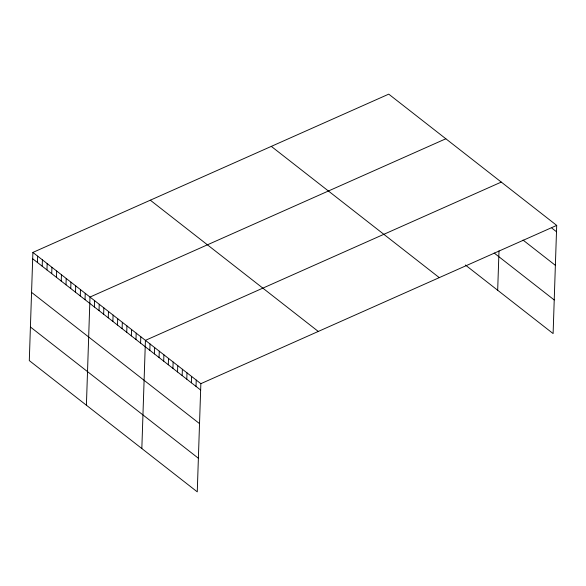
<?xml version="1.0" encoding="UTF-8"?>
<svg xmlns="http://www.w3.org/2000/svg" width="586" height="586" viewBox="0 0 586 586"><rect width="100%" height="100%" fill="white"/><g stroke="black" fill="none" stroke-linecap="round" stroke-linejoin="round"><path stroke-width="0.88" d="M32.889 252.427L29.3 360.602L197.262 491.852L200.852 383.676L32.889 252.427L388.738 94.148L556.7 225.398L553.111 333.573L465.35 264.997M37.438 262.491L37.651 256.148M42.199 266.205L42.404 259.869M46.953 269.926L47.166 263.583M51.715 273.647L51.927 267.304M56.476 277.361L56.681 271.025M61.23 281.082L61.442 274.739M65.991 284.803L66.203 278.46M70.752 288.517L70.957 282.181M75.506 292.238L75.719 285.895M80.267 295.959L80.48 289.616M85.029 299.673L85.234 293.337M86.406 405.226L89.995 297.051L445.843 138.772M94.405 307.005L94.617 300.662M99.027 310.617L99.232 304.273M103.641 314.221L103.854 307.884M108.264 317.832L108.469 311.488M112.878 321.443L113.091 315.1M117.5 325.047L117.713 318.711M122.115 328.658L122.328 322.322M126.737 332.269L126.95 325.926M131.359 335.881L131.564 329.537M135.974 339.484L136.186 333.148M140.596 343.096L140.801 336.752M141.834 448.539L145.423 340.363L501.272 182.085M149.833 350.318L150.045 343.975M154.448 353.922L154.66 347.586M159.07 357.533L159.282 351.19M163.692 361.144L163.897 354.801M168.307 364.756L168.519 358.412M172.929 368.36L173.134 362.023M177.543 371.971L177.756 365.627M182.165 375.582L182.378 369.239M186.788 379.193L186.993 372.85M191.402 382.797L191.615 376.461M196.024 386.408L196.229 380.065M497.682 290.26L498.994 250.881M200.852 383.676L556.7 225.398M551.873 228.13L556.488 231.741M523.042 240.077L555.374 265.341M494.181 253.042L554.224 299.966M271.311 146.383L439.273 277.632M150.316 200.2L318.279 331.442M32.677 258.77L200.639 390.02M31.563 292.377L199.526 423.619M30.413 326.995L198.376 458.245"/></g></svg>
